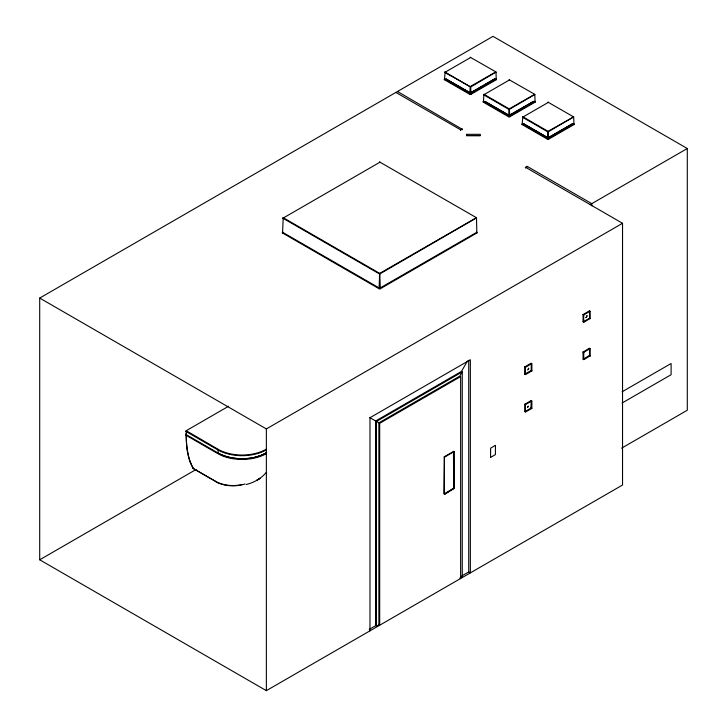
<?xml version="1.0" encoding="UTF-8"?>
<svg xmlns="http://www.w3.org/2000/svg" width="727" height="727" viewBox="0 0 727 727"><rect width="100%" height="100%" fill="white"/><g stroke="black" fill="none" stroke-linecap="round" stroke-linejoin="round"><path stroke-width="1.09" d="M266.364 453.612A34.342 19.829 0 0 1 217.791 453.612L186.221 435.382L186.221 433.728A1.145 0.663 0 0 0 186.221 434.637L186.548 434.819M266.364 449.868A34.342 19.829 0 0 1 217.791 449.868L186.221 431.611A1.145 0.663 0 0 1 186.221 430.711L218.118 449.304A33.878 19.565 0 0 0 266.591 448.977M476.83 233.013L476.503 217.873L379.639 274.024L282.876 218.209L283.203 217.682L379.721 273.407L380.339 288.719L476.83 233.013A0.909 0.527 0 0 0 476.83 232.267L476.503 232.113M283.203 217.682L282.549 233.013L379.04 288.719A0.909 0.527 0 0 0 380.339 288.719M470.996 94.301L470.678 86.976L444.77 72.427L444.951 72L470.678 87.013L495.987 72.091L496.259 79.725L470.996 94.301A0.909 0.527 0 0 1 469.706 94.301L444.451 79.725A0.909 0.527 0 0 1 444.451 78.97L444.77 78.789M444.479 79.706L445.097 71.873M453.457 451.394L453.666 488.28L444.152 493.924L444.461 457.238L453.984 451.503L454.157 488.453L444.624 494.215L453.83 488.299L453.821 451.422L444.252 456.747L444.77 456.783M535.108 102.153L534.79 94.492L509.118 109.513L483.637 94.792L483.955 94.301L509.263 108.923L509.854 116.738L535.108 102.153A0.909 0.527 0 0 0 535.108 101.407L534.79 101.253M483.955 94.301L483.391 102.089A0.909 0.527 0 0 1 483.31 101.407L483.609 101.226M573.966 124.59L573.639 116.893L547.967 131.95L522.486 117.229L522.804 116.738L548.122 131.36L548.712 139.166L573.966 124.59A0.909 0.527 0 0 0 573.966 123.835L573.648 123.681M522.468 123.663L522.222 123.863A0.909 0.527 0 0 0 522.159 124.59L522.804 116.738M282.876 232.113L282.549 232.267A0.909 0.527 0 0 0 282.549 233.013M193.037 468.097L192.073 465.544M186.348 434.537L186.221 434.446A1.145 0.663 -0.1 0 0 186.221 435.382M445.933 78.998L470.351 93.074L494.733 78.87M445.933 79.225L470.678 93.274M484.791 101.38L509.209 115.502L533.627 101.38M523.667 124.035L548.067 138.221L572.476 124.09M523.649 123.863L548.067 137.939L572.485 123.835M186.221 431.611L186.548 431.084M444.77 79.234L470.351 93.819L495.932 79.161M522.477 124.099L548.058 138.684L573.639 124.026M531.873 370.825L525.557 374.623L524.749 374.16L524.794 366.89L531.064 363.218L531.873 363.691L531.873 370.806L531.228 370.416L531.228 363.309M525.403 367.408L531.71 363.591M524.812 411.537L524.794 404.285L531.064 400.604L531.873 401.077L531.828 408.338L531.064 408.083L524.839 411.573L525.557 412.009L531.71 408.456M525.394 411.918L525.448 404.657L531.71 400.986M531.228 370.452L524.785 374.105M530.946 407.965L531.228 400.704M590.16 318.462L583.845 322.279L583.036 321.816L583.081 314.546L589.352 310.874L590.16 311.347L590.16 318.444L589.506 318.072L589.506 310.965M583.681 322.188L583.726 314.918L589.997 311.247M583.036 352.077L589.352 348.26L590.16 348.733L590.16 355.848L589.506 355.458L589.506 348.36M583.681 359.574L583.826 352.195M589.506 355.476L583.109 359.211L583.845 359.665L590.151 355.866M494.651 78.916L470.424 92.911M533.5 101.371L509.273 115.339M572.349 123.799L548.131 137.776M462.145 129.797L462.199 129.642A1.181 0.682 -60 0 0 462.254 129.261L397.496 91.502M526.884 167.219L526.966 167.037A1.181 0.682 -60 0 0 527.011 166.647L525.394 167.555A1.236 0.718 -60 0 0 525.457 167.946L525.548 168.019M461.445 373.196L461.445 371.442L467.479 360.992M376.45 626.156L376.45 421.451L462.254 371.915L459.827 376.113L378.876 422.85L378.876 624.757L376.45 626.156L375.641 625.683L369.271 629.364M266.091 472.55C261.12 478.711 253.832 482.637 246.217 484.509M494.714 79.379L470.424 93.374M533.545 101.835L509.536 115.711M469.76 94.265L470.26 86.513L495.878 71.882L470.215 57.242L470.678 57.478L444.77 72.427M522.159 124.59L547.413 139.166L548.004 131.36L573.676 116.938L547.913 102.107L548.385 102.343L522.486 117.292M379.067 288.701L379.658 273.407L476.449 217.7L379.549 161.93L380.012 162.157L282.876 218.245M483.301 102.153L508.564 116.738A0.909 0.527 0 0 0 509.854 116.738M508.564 116.738L509.118 108.95L534.736 94.319L509.064 79.679L509.536 79.906L483.628 94.864M547.413 139.166L547.449 139.148A0.909 0.527 0 0 0 548.712 139.166M218.118 449.304L218.118 453.048A33.878 19.556 0 0 0 256.258 456.974L260.457 455.647A34.087 19.674 0 0 0 262.42 454.857L266.591 452.712A33.76 19.493 0 0 1 263.665 454.293L262.42 454.857A36.586 21.119 0 0 1 260.457 455.647A33.978 19.62 0 0 1 257.694 456.574M476.503 232.449L379.667 288.237L282.876 232.449M525.394 167.21L622.539 223.289L622.539 485.018L266.364 690.65L39.703 559.79L39.703 298.07L493.015 36.35L687.297 148.517L687.297 410.237L621.558 448.195M395.879 92.429L460.636 129.824L462.254 128.888M534.79 101.589L509.182 116.247L483.628 101.589M228.605 406.239L186.221 430.711L186.221 434.637L218.118 453.048M589.942 204.723L687.297 148.517M39.703 559.79L196.054 469.524M39.703 298.07L266.364 428.93L622.539 223.289M462.363 575.62L468.733 571.94L470.351 572.876L470.351 359.756L369.979 417.716L369.979 630.827M375.641 625.683L375.641 420.988L461.445 371.442M589.997 348.642L583.845 352.186L583.199 351.813M495.287 445.378L490.598 448.205L490.589 457.256M490.752 457.347L495.423 454.566L495.451 445.478M622.048 391.826L671.103 363.5L671.103 374.714L622.048 403.04M460.636 577.547L462.254 576.62L462.254 371.915M444.742 494.187L444.124 493.797L444.297 456.729L444.451 457.347M256.985 456.783L255.531 457.165M466.625 135.595L480.274 135.595L480.274 134.331L466.625 134.331L466.625 135.595L480.274 135.658M470.251 92.902L446.078 78.952M509.109 115.339L484.918 101.371M508.945 115.738L484.909 101.816M547.822 137.721L523.803 123.835M527.02 166.274L591.778 203.66L591.778 205.841M583.199 314.428L583.845 314.8M583.036 314.709L583.681 315.082M589.997 318.726L589.352 318.353L583.09 321.807M583.681 352.468L583.036 352.095L583.081 359.174M589.997 356.112L589.224 355.603M524.912 366.772L525.557 367.144M524.749 367.053L525.394 367.426L525.394 374.532M531.71 371.07L530.964 370.597M524.912 404.157L525.557 404.53M531.228 407.802L531.873 408.183M524.749 404.439L525.394 404.812M453.512 451.367L454.166 451.74M369.57 417.48L375.641 420.988M376.45 421.451L378.876 422.85M461.445 576.147L462.254 576.62M459.827 578.02L460.636 578.483L460.636 376.586L379.694 423.323L379.694 625.22L378.876 624.757M215.555 481.438L192.937 468.306L190.538 463.317M495.941 78.879L496.259 78.97A0.909 0.527 0 0 1 496.25 79.716M476.185 217.682L476.503 218.245M573.321 116.738L573.639 117.292M534.463 94.301L534.79 94.864M495.605 71.873L495.932 72.427M191.583 464.535L191.101 463.508M189.711 459.973L189.956 460.691A79.979 46.174 -60 0 0 190.801 462.808M189.347 458.882L188.793 457.01M188.693 456.629L188.593 456.247A94.846 54.761 -60 0 1 187.348 450.122L187.257 449.586M188.602 457.401L189.992 461.899A80.079 46.682 -59 0 0 190.574 463.281M187.348 451.203L187.039 449.004A130.496 74.945 -60.3 0 1 186.266 435.355M187.184 449.041L187.03 447.95M468.733 360.228L468.733 571.94M466.58 134.368L466.58 135.631M460.636 129.824L460.636 130.169A1.181 0.682 -60 0 0 460.645 130.569M266.364 428.93L266.364 690.65M266.364 452.857A34.342 19.829 0 0 1 217.791 452.857M188.675 457.338A95.955 55.234 -60.1 0 1 187.43 451.131M192.873 467.297A1.145 0.763 -9.4 0 0 192.928 468.315L215.819 481.438A24.445 14.113 0 0 0 242.2 484.536M187.012 447.959A129.342 74.672 -60 0 1 186.239 434.437M245.026 483.964A24.818 14.694 0 0 1 215.41 481.519M528.456 368.262A1.145 0.663 -60 0 1 528.175 368.98M528.783 368.253A1.372 0.791 -60 0 1 528.638 368.798M528.365 369.261A1.372 0.791 -60 0 1 527.457 369.889M586.753 315.882A1.145 0.663 -60 0 1 586.326 316.808M587.053 315.482A1.372 0.791 -60 0 1 586.916 316.454M586.653 316.917A1.372 0.791 -60 0 1 585.608 317.545M528.338 406.057A1.145 0.663 -60 0 1 528.175 406.366M527.811 406.766A1.145 0.663 -60 0 1 527.438 406.966M528.365 406.647A1.372 0.791 -60 0 1 527.457 407.284M259.93 478.357L256.504 480.538L259.93 478.357"/></g></svg>
